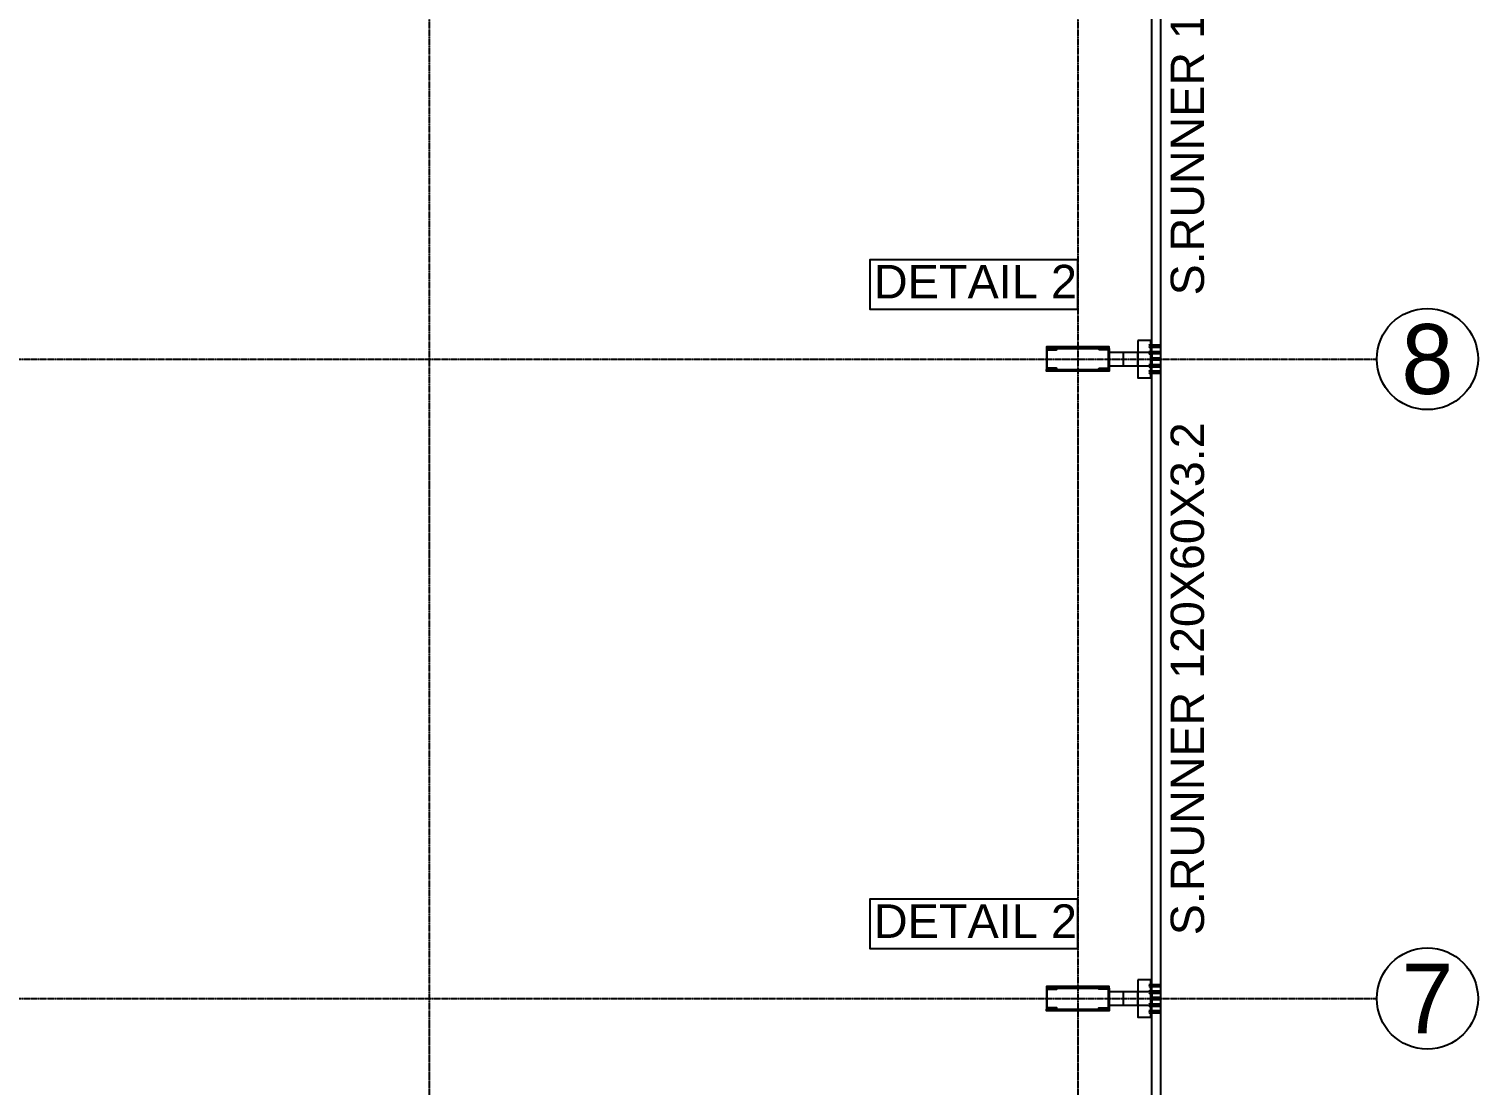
# Model space of a CAD drawing. Header units: millimetres. Extents: x 3470347 to 5996549, y -3470518 to 17149644.
# Drawn here: x 5012779 to 5023143, y 6806472 to 6814027 of the extents above; entities that cross this region are included whole.
import ezdxf
from ezdxf.enums import TextEntityAlignment as Align

# ---------------------------------------------------------------- set-up
doc = ezdxf.new("R2010")
doc.units = ezdxf.units.MM
doc.header["$MEASUREMENT"] = 0
doc.linetypes.add('CENTERX2', pattern=[4, 2.5, -0.5, 0.5, -0.5])
doc.layers.get('0').update_dxf_attribs({"linetype": 'CONTINUOUS', "lineweight": 25})
doc.layers.add('5', color=3, linetype='CONTINUOUS')
doc.layers.add('lintel', color=2, linetype='CONTINUOUS')
for name, color, linetype, lineweight in [('6 TEXT', 7, 'CONTINUOUS', 25), ('channnel', 2, 'CONTINUOUS', 15), ('rRCC 2', 40, 'CONTINUOUS', 15)]:
    doc.layers.add(name, color=color, linetype=linetype, lineweight=lineweight)
doc.styles.add('PDF Arial', font='arial.ttf')
doc.styles.get("Standard").update_dxf_attribs({"font": ''})
doc.styles.add('TITLE', font='arial.ttf')
doc.styles.get('Standard').set_extended_font_data('AR CENA')

msp = doc.modelspace()

# ---------------------------------------------------------------- hatches: boundary and pattern name
at = {"layer": '6 TEXT', "linetype": 'ByBlock'}
h = msp.add_hatch(color=150, dxfattribs=at)
h.dxf.hatch_style = 1
h.paths.add_polyline_path([(5020131.08, 6811740.67), (5020131.08, 6811735.67, -0.41421356), (5020127.08, 6811731.67), (5020061.48, 6811731.67), (5020061.48, 6811599.67), (5020127.08, 6811599.67, -0.41421356), (5020131.08, 6811595.67), (5020131.08, 6811590.67), (5020056.08, 6811590.67), (5020056.08, 6811740.67)])
h = msp.add_hatch(color=150, dxfattribs=at)
h.dxf.hatch_style = 1
h.paths.add_polyline_path([(5020506.08, 6811740.67), (5020506.08, 6811590.67), (5020431.08, 6811590.67), (5020431.08, 6811595.67, -0.41421356), (5020435.08, 6811599.67), (5020500.68, 6811599.67), (5020500.68, 6811731.67), (5020435.08, 6811731.67, -0.41421356), (5020431.08, 6811735.67), (5020431.08, 6811740.67)])
h = msp.add_hatch(color=150, dxfattribs=at)
h.dxf.hatch_style = 1
h.paths.add_polyline_path([(5020131.08, 6807165.67), (5020131.08, 6807160.67, -0.41421356), (5020127.08, 6807156.67), (5020061.48, 6807156.67), (5020061.48, 6807024.67), (5020127.08, 6807024.67, -0.41421356), (5020131.08, 6807020.67), (5020131.08, 6807015.67), (5020056.08, 6807015.67), (5020056.08, 6807165.67)])
h = msp.add_hatch(color=150, dxfattribs=at)
h.dxf.hatch_style = 1
h.paths.add_polyline_path([(5020506.08, 6807165.67), (5020506.08, 6807015.67), (5020431.08, 6807015.67), (5020431.08, 6807020.67, -0.41421356), (5020435.08, 6807024.67), (5020500.68, 6807024.67), (5020500.68, 6807156.67), (5020435.08, 6807156.67, -0.41421356), (5020431.08, 6807160.67), (5020431.08, 6807165.67)])

# ---------------------------------------------------------------- linework, layer by layer
at = {"color": 3}
for p, q in [((5020803.08, 6811532.34), (5020803.08, 6811799.01)), ((5020803.08, 6806957.34), (5020803.08, 6807224.01))]:
    msp.add_line(p, q, dxfattribs=at)
at = {"color": 8, "linetype": 'ByBlock'}
for p, q in [((5020803.08, 6811767.01), (5020871.08, 6811767.01)), ((5020803.08, 6811759.01), (5020871.08, 6811759.01)), ((5020803.08, 6811751.01), (5020871.08, 6811751.01)), ((5020803.08, 6811720.34), (5020871.08, 6811720.34)), ((5020803.08, 6811712.34), (5020871.08, 6811712.34)), ((5020803.08, 6811712.34), (5020871.08, 6811712.34)), ((5020803.08, 6811704.34), (5020871.08, 6811704.34)), ((5020803.08, 6811627.01), (5020871.08, 6811627.01)), ((5020803.08, 6811619.01), (5020871.08, 6811619.01)), ((5020803.08, 6811619.01), (5020871.08, 6811619.01)), ((5020803.08, 6811611.01), (5020871.08, 6811611.01)), ((5020803.08, 6811580.34), (5020871.08, 6811580.34)), ((5020803.08, 6811572.34), (5020871.08, 6811572.34)), ((5020803.08, 6811564.34), (5020871.08, 6811564.34)), ((5020803.08, 6807192.01), (5020871.08, 6807192.01)), ((5020803.08, 6807184.01), (5020871.08, 6807184.01)), ((5020803.08, 6807176.01), (5020871.08, 6807176.01)), ((5020803.08, 6807145.34), (5020871.08, 6807145.34)), ((5020803.08, 6807137.34), (5020871.08, 6807137.34)), ((5020803.08, 6807137.34), (5020871.08, 6807137.34)), ((5020803.08, 6807129.34), (5020871.08, 6807129.34)), ((5020803.08, 6807052.01), (5020871.08, 6807052.01)), ((5020803.08, 6807044.01), (5020871.08, 6807044.01)), ((5020803.08, 6807044.01), (5020871.08, 6807044.01)), ((5020803.08, 6807036.01), (5020871.08, 6807036.01)), ((5020803.08, 6807005.34), (5020871.08, 6807005.34)), ((5020803.08, 6806997.34), (5020871.08, 6806997.34)), ((5020803.08, 6806989.34), (5020871.08, 6806989.34))]:
    msp.add_line(p, q, dxfattribs=at)
at = {"color": 2}
for p, q in [((5020811.08, 6811672.34), (5020871.08, 6811672.34)), ((5020811.08, 6811672.34), (5020871.08, 6811672.34)), ((5020811.08, 6811659.01), (5020871.08, 6811659.01)), ((5020811.08, 6811659.01), (5020871.08, 6811659.01)), ((5020811.08, 6807097.34), (5020871.08, 6807097.34)), ((5020811.08, 6807097.34), (5020871.08, 6807097.34)), ((5020811.08, 6807084.01), (5020871.08, 6807084.01)), ((5020811.08, 6807084.01), (5020871.08, 6807084.01))]:
    msp.add_line(p, q, dxfattribs=at)
at = {"color": 6, "linetype": 'ByBlock'}
for points in [[(5020811.08, 6816239.01), (5020871.08, 6816239.01), (5020871.08, 6811672.34), (5020811.08, 6811672.34)], [(5020811.08, 6811659.01), (5020871.08, 6811659.01), (5020871.08, 6807097.34), (5020811.08, 6807097.34)], [(5020811.08, 6807084.01), (5020871.08, 6807084.01), (5020871.08, 6801611.34), (5020811.08, 6801611.34)]]:
    msp.add_lwpolyline(points, close=True, dxfattribs=at)
at = {"color": 3}
for points in [[(5020711.08, 6811799.01), (5020711.08, 6811532.34), (5020811.08, 6811532.34), (5020811.08, 6811799.01)], [(5020606.08, 6811615.67), (5020506.08, 6811615.67), (5020506.08, 6811715.67), (5020606.08, 6811715.67)], [(5020811.08, 6811615.67), (5020711.08, 6811615.67), (5020711.08, 6811715.67), (5020811.08, 6811715.67)], [(5020606.08, 6807040.67), (5020506.08, 6807040.67), (5020506.08, 6807140.67), (5020606.08, 6807140.67)], [(5020711.08, 6807224.01), (5020711.08, 6806957.34), (5020811.08, 6806957.34), (5020811.08, 6807224.01)], [(5020811.08, 6807040.67), (5020711.08, 6807040.67), (5020711.08, 6807140.67), (5020811.08, 6807140.67)]]:
    msp.add_lwpolyline(points, close=True, dxfattribs=at)
at = {"layer": '6 TEXT', "color": 8, "linetype": 'CENTERX2', "ltscale": 0.5}
for p, q in [((5015641.08, 6817657.4), (5015641.08, 6774264.13)), ((5020281.08, 6817657.4), (5020281.08, 6774264.13))]:
    msp.add_line(p, q, dxfattribs=at)
at = {"layer": '6 TEXT', "color": 4, "linetype": 'ByBlock'}
for points in [[(5020131.08, 6811590.67), (5020131.08, 6811595.67, 0.41421356), (5020127.08, 6811599.67), (5020061.48, 6811599.67), (5020061.48, 6811731.67), (5020127.08, 6811731.67, 0.41421356), (5020131.08, 6811735.67), (5020131.08, 6811740.67), (5020056.08, 6811740.67), (5020056.08, 6811590.67)], [(5020431.08, 6811590.67), (5020431.08, 6811595.67, -0.41421356), (5020435.08, 6811599.67), (5020500.68, 6811599.67), (5020500.68, 6811731.67), (5020435.08, 6811731.67, -0.41421356), (5020431.08, 6811735.67), (5020431.08, 6811740.67), (5020506.08, 6811740.67), (5020506.08, 6811590.67)], [(5020131.08, 6807015.67), (5020131.08, 6807020.67, 0.41421356), (5020127.08, 6807024.67), (5020061.48, 6807024.67), (5020061.48, 6807156.67), (5020127.08, 6807156.67, 0.41421356), (5020131.08, 6807160.67), (5020131.08, 6807165.67), (5020056.08, 6807165.67), (5020056.08, 6807015.67)], [(5020431.08, 6807015.67), (5020431.08, 6807020.67, -0.41421356), (5020435.08, 6807024.67), (5020500.68, 6807024.67), (5020500.68, 6807156.67), (5020435.08, 6807156.67, -0.41421356), (5020431.08, 6807160.67), (5020431.08, 6807165.67), (5020506.08, 6807165.67), (5020506.08, 6807015.67)]]:
    msp.add_lwpolyline(points, format="xyb", close=True, dxfattribs=at)
at = {"layer": '6 TEXT', "color": 8, "linetype": 'CENTERX2', "ltscale": 0.5}
for points in [[(4982503.56, 6811665.67), (5022418.94, 6811665.67)], [(4982503.56, 6807090.67), (5022418.94, 6807090.67)]]:
    msp.add_lwpolyline(points, dxfattribs=at)
at = {"layer": '6 TEXT', "color": 8}
for centre in [(5022781.1, 6811665.67), (5022781.1, 6807090.67)]:
    msp.add_circle(centre, 362.15, dxfattribs=at)
at = {"layer": 'channnel', "color": 8, "linetype": 'ByBlock'}
for p, q in [((5020790.76, 6811769.67), (5020803.08, 6811769.67)), ((5020803.08, 6811759.01), (5020790.76, 6811759.01)), ((5020790.76, 6811748.34), (5020803.08, 6811748.34)), ((5020790.76, 6811723.01), (5020803.08, 6811723.01)), ((5020803.08, 6811712.34), (5020790.76, 6811712.34)), ((5020790.76, 6811701.67), (5020803.08, 6811701.67)), ((5020803.08, 6811769.67), (5020803.08, 6811748.34)), ((5020803.08, 6811767.01), (5020871.08, 6811767.01)), ((5020803.08, 6811751.01), (5020871.08, 6811751.01)), ((5020803.08, 6811723.01), (5020803.08, 6811701.67)), ((5020803.08, 6811720.34), (5020871.08, 6811720.34)), ((5020803.08, 6811704.34), (5020871.08, 6811704.34)), ((5020817.48, 6811751.01), (5020817.48, 6811767.01)), ((5020817.48, 6811704.34), (5020817.48, 6811720.34)), ((5020871.08, 6811767.01), (5020871.08, 6811751.01)), ((5020871.08, 6811720.34), (5020871.08, 6811704.34)), ((5020790.76, 6811629.67), (5020803.08, 6811629.67)), ((5020803.08, 6811619.01), (5020790.76, 6811619.01)), ((5020790.76, 6811608.34), (5020803.08, 6811608.34)), ((5020803.08, 6811608.34), (5020803.08, 6811629.67)), ((5020803.08, 6811627.01), (5020871.08, 6811627.01)), ((5020803.08, 6811611.01), (5020871.08, 6811611.01)), ((5020817.48, 6811627.01), (5020817.48, 6811611.01)), ((5020871.08, 6811611.01), (5020871.08, 6811627.01)), ((5020790.76, 6811583.01), (5020803.08, 6811583.01)), ((5020803.08, 6811572.34), (5020790.76, 6811572.34)), ((5020790.76, 6811561.67), (5020803.08, 6811561.67)), ((5020803.08, 6811561.67), (5020803.08, 6811583.01)), ((5020803.08, 6811580.34), (5020871.08, 6811580.34)), ((5020803.08, 6811564.34), (5020871.08, 6811564.34)), ((5020817.48, 6811580.34), (5020817.48, 6811564.34)), ((5020871.08, 6811564.34), (5020871.08, 6811580.34)), ((5020790.76, 6807194.67), (5020803.08, 6807194.67)), ((5020803.08, 6807184.01), (5020790.76, 6807184.01)), ((5020790.76, 6807173.34), (5020803.08, 6807173.34)), ((5020790.76, 6807148.01), (5020803.08, 6807148.01)), ((5020803.08, 6807137.34), (5020790.76, 6807137.34)), ((5020803.08, 6807194.67), (5020803.08, 6807173.34)), ((5020803.08, 6807192.01), (5020871.08, 6807192.01)), ((5020803.08, 6807176.01), (5020871.08, 6807176.01)), ((5020803.08, 6807148.01), (5020803.08, 6807126.67)), ((5020803.08, 6807145.34), (5020871.08, 6807145.34)), ((5020817.48, 6807176.01), (5020817.48, 6807192.01)), ((5020817.48, 6807129.34), (5020817.48, 6807145.34)), ((5020871.08, 6807192.01), (5020871.08, 6807176.01)), ((5020871.08, 6807145.34), (5020871.08, 6807129.34)), ((5020790.76, 6807126.67), (5020803.08, 6807126.67)), ((5020790.76, 6807054.67), (5020803.08, 6807054.67)), ((5020803.08, 6807044.01), (5020790.76, 6807044.01)), ((5020790.76, 6807033.34), (5020803.08, 6807033.34)), ((5020803.08, 6807129.34), (5020871.08, 6807129.34)), ((5020803.08, 6807033.34), (5020803.08, 6807054.67)), ((5020803.08, 6807052.01), (5020871.08, 6807052.01)), ((5020803.08, 6807036.01), (5020871.08, 6807036.01)), ((5020817.48, 6807052.01), (5020817.48, 6807036.01)), ((5020871.08, 6807036.01), (5020871.08, 6807052.01)), ((5020790.76, 6807008.01), (5020803.08, 6807008.01)), ((5020803.08, 6806997.34), (5020790.76, 6806997.34)), ((5020790.76, 6806986.67), (5020803.08, 6806986.67)), ((5020803.08, 6806986.67), (5020803.08, 6807008.01)), ((5020803.08, 6807005.34), (5020871.08, 6807005.34)), ((5020803.08, 6806989.34), (5020871.08, 6806989.34)), ((5020817.48, 6807005.34), (5020817.48, 6806989.34)), ((5020871.08, 6806989.34), (5020871.08, 6807005.34))]:
    msp.add_line(p, q, dxfattribs=at)
at = {"layer": 'channnel', "color": 8, "linetype": 'Continuous'}
for p, q in [((5020816.82, 6811766.76), (5020816.94, 6811767.01)), ((5020816.82, 6811720.09), (5020816.94, 6811720.34)), ((5020817.48, 6811751.9), (5020824.52, 6811767.01)), ((5020817.48, 6811758.41), (5020821.49, 6811767.01)), ((5020817.48, 6811764.91), (5020818.45, 6811767.01)), ((5020817.48, 6811755.15), (5020822.73, 6811766.43)), ((5020817.48, 6811761.66), (5020819.7, 6811766.43)), ((5020817.48, 6811705.23), (5020824.52, 6811720.34)), ((5020817.48, 6811711.74), (5020821.49, 6811720.34)), ((5020817.48, 6811718.25), (5020818.45, 6811720.34)), ((5020817.48, 6811708.49), (5020822.73, 6811719.76)), ((5020817.48, 6811714.99), (5020819.7, 6811719.76)), ((5020818.85, 6811751.59), (5020825.77, 6811766.43)), ((5020818.85, 6811704.92), (5020825.77, 6811719.76)), ((5020819.86, 6811766.76), (5020819.97, 6811767.01)), ((5020819.86, 6811720.09), (5020819.97, 6811720.34)), ((5020820.1, 6811751.01), (5020827.56, 6811767.01)), ((5020820.1, 6811704.34), (5020827.56, 6811720.34)), ((5020821.88, 6811751.59), (5020828.8, 6811766.43)), ((5020821.88, 6811704.92), (5020828.8, 6811719.76)), ((5020822.89, 6811766.76), (5020823.01, 6811767.01)), ((5020822.89, 6811720.09), (5020823.01, 6811720.34)), ((5020823.13, 6811751.01), (5020830.59, 6811767.01)), ((5020823.13, 6811704.34), (5020830.59, 6811720.34)), ((5020824.92, 6811751.59), (5020831.84, 6811766.43)), ((5020824.92, 6811704.92), (5020831.84, 6811719.76)), ((5020825.92, 6811766.76), (5020826.04, 6811767.01)), ((5020825.92, 6811720.09), (5020826.04, 6811720.34)), ((5020826.16, 6811751.01), (5020833.63, 6811767.01)), ((5020826.16, 6811704.34), (5020833.63, 6811720.34)), ((5020827.95, 6811751.59), (5020834.87, 6811766.43)), ((5020827.95, 6811704.92), (5020834.87, 6811719.76)), ((5020828.96, 6811766.76), (5020829.07, 6811767.01)), ((5020828.96, 6811720.09), (5020829.07, 6811720.34)), ((5020829.2, 6811751.01), (5020836.66, 6811767.01)), ((5020829.2, 6811704.34), (5020836.66, 6811720.34)), ((5020830.99, 6811751.59), (5020837.91, 6811766.43)), ((5020830.99, 6811704.92), (5020837.91, 6811719.76)), ((5020831.99, 6811766.76), (5020832.11, 6811767.01)), ((5020831.99, 6811720.09), (5020832.11, 6811720.34)), ((5020832.23, 6811751.01), (5020839.69, 6811767.01)), ((5020832.23, 6811704.34), (5020839.69, 6811720.34)), ((5020834.02, 6811751.59), (5020834.27, 6811766.43)), ((5020834.02, 6811704.92), (5020834.27, 6811719.76)), ((5020834.67, 6811751.01), (5020842.13, 6811767.01)), ((5020834.67, 6811704.34), (5020842.13, 6811720.34)), ((5020835.27, 6811751.01), (5020836.06, 6811767.01)), ((5020835.27, 6811704.34), (5020836.06, 6811720.34)), ((5020836.46, 6811751.59), (5020843.38, 6811766.43)), ((5020836.46, 6811704.92), (5020843.38, 6811719.76)), ((5020837.06, 6811751.59), (5020837.31, 6811766.43)), ((5020837.06, 6811704.92), (5020837.31, 6811719.76)), ((5020837.7, 6811751.01), (5020845.16, 6811767.01)), ((5020837.7, 6811704.34), (5020845.16, 6811720.34)), ((5020838.3, 6811751.01), (5020839.1, 6811767.01)), ((5020838.3, 6811704.34), (5020839.1, 6811720.34)), ((5020839.49, 6811751.59), (5020846.41, 6811766.43)), ((5020839.49, 6811704.92), (5020846.41, 6811719.76)), ((5020840.09, 6811751.59), (5020840.34, 6811766.43)), ((5020840.09, 6811704.92), (5020840.34, 6811719.76)), ((5020840.74, 6811751.01), (5020848.2, 6811767.01)), ((5020840.74, 6811704.34), (5020848.2, 6811720.34)), ((5020842.53, 6811751.59), (5020849.44, 6811766.43)), ((5020842.53, 6811704.92), (5020849.44, 6811719.76)), ((5020843.77, 6811751.01), (5020851.23, 6811767.01)), ((5020843.77, 6811704.34), (5020851.23, 6811720.34)), ((5020845.56, 6811751.59), (5020852.48, 6811766.43)), ((5020845.56, 6811704.92), (5020852.48, 6811719.76)), ((5020846.81, 6811751.01), (5020854.27, 6811767.01)), ((5020846.81, 6811704.34), (5020854.27, 6811720.34)), ((5020848.59, 6811751.59), (5020855.51, 6811766.43)), ((5020848.59, 6811704.92), (5020855.51, 6811719.76)), ((5020849.84, 6811751.01), (5020857.3, 6811767.01)), ((5020849.84, 6811704.34), (5020857.3, 6811720.34)), ((5020851.63, 6811751.59), (5020858.55, 6811766.43)), ((5020851.63, 6811704.92), (5020858.55, 6811719.76)), ((5020852.87, 6811751.01), (5020860.34, 6811767.01)), ((5020852.87, 6811704.34), (5020860.34, 6811720.34)), ((5020854.66, 6811751.59), (5020861.58, 6811766.43)), ((5020854.66, 6811704.92), (5020861.58, 6811719.76)), ((5020855.91, 6811751.01), (5020863.37, 6811767.01)), ((5020855.91, 6811704.34), (5020863.37, 6811720.34)), ((5020857.43, 6811751.01), (5020864.62, 6811766.43)), ((5020857.43, 6811704.34), (5020864.62, 6811719.76)), ((5020859.21, 6811751.59), (5020866.4, 6811767.01)), ((5020859.21, 6811704.92), (5020866.4, 6811720.34)), ((5020860.46, 6811751.01), (5020867.65, 6811766.43)), ((5020860.46, 6811704.34), (5020867.65, 6811719.76)), ((5020862.25, 6811751.59), (5020869.44, 6811767.01)), ((5020862.25, 6811704.92), (5020869.44, 6811720.34)), ((5020863.49, 6811751.01), (5020870.68, 6811766.43)), ((5020863.49, 6811704.34), (5020870.68, 6811719.76)), ((5020865.28, 6811751.59), (5020871.08, 6811764.02)), ((5020865.28, 6811704.92), (5020871.08, 6811717.35)), ((5020866.53, 6811751.01), (5020871.08, 6811760.76)), ((5020866.53, 6811704.34), (5020871.08, 6811714.1)), ((5020868.32, 6811751.59), (5020871.08, 6811757.51)), ((5020868.32, 6811704.92), (5020871.08, 6811710.84)), ((5020869.56, 6811751.01), (5020871.08, 6811754.26)), ((5020869.56, 6811704.34), (5020871.08, 6811707.59)), ((5020816.82, 6811611.26), (5020816.94, 6811611.01)), ((5020817.48, 6811626.11), (5020824.52, 6811611.01)), ((5020817.48, 6811622.86), (5020822.73, 6811611.59)), ((5020817.48, 6811619.61), (5020821.49, 6811611.01)), ((5020817.48, 6811616.35), (5020819.7, 6811611.59)), ((5020817.48, 6811613.1), (5020818.45, 6811611.01)), ((5020818.85, 6811626.43), (5020825.77, 6811611.59)), ((5020819.86, 6811611.26), (5020819.97, 6811611.01)), ((5020820.1, 6811627.01), (5020827.56, 6811611.01)), ((5020821.88, 6811626.43), (5020828.8, 6811611.59)), ((5020822.89, 6811611.26), (5020823.01, 6811611.01)), ((5020823.13, 6811627.01), (5020830.59, 6811611.01)), ((5020824.92, 6811626.43), (5020831.84, 6811611.59)), ((5020825.92, 6811611.26), (5020826.04, 6811611.01)), ((5020826.16, 6811627.01), (5020833.63, 6811611.01)), ((5020827.95, 6811626.43), (5020834.87, 6811611.59)), ((5020828.96, 6811611.26), (5020829.07, 6811611.01)), ((5020829.2, 6811627.01), (5020836.66, 6811611.01)), ((5020830.99, 6811626.43), (5020837.91, 6811611.59)), ((5020831.99, 6811611.26), (5020832.11, 6811611.01)), ((5020832.23, 6811627.01), (5020839.69, 6811611.01)), ((5020834.02, 6811626.43), (5020834.27, 6811611.59)), ((5020834.67, 6811627.01), (5020842.13, 6811611.01)), ((5020835.27, 6811627.01), (5020836.06, 6811611.01)), ((5020836.46, 6811626.43), (5020843.38, 6811611.59)), ((5020837.06, 6811626.43), (5020837.31, 6811611.59)), ((5020837.7, 6811627.01), (5020845.16, 6811611.01)), ((5020838.3, 6811627.01), (5020839.1, 6811611.01)), ((5020839.49, 6811626.43), (5020846.41, 6811611.59)), ((5020840.09, 6811626.43), (5020840.34, 6811611.59)), ((5020840.74, 6811627.01), (5020848.2, 6811611.01)), ((5020842.53, 6811626.43), (5020849.44, 6811611.59)), ((5020843.77, 6811627.01), (5020851.23, 6811611.01)), ((5020845.56, 6811626.43), (5020852.48, 6811611.59)), ((5020846.81, 6811627.01), (5020854.27, 6811611.01)), ((5020848.59, 6811626.43), (5020855.51, 6811611.59)), ((5020849.84, 6811627.01), (5020857.3, 6811611.01)), ((5020851.63, 6811626.43), (5020858.55, 6811611.59)), ((5020852.87, 6811627.01), (5020860.34, 6811611.01)), ((5020854.66, 6811626.43), (5020861.58, 6811611.59)), ((5020855.91, 6811627.01), (5020863.37, 6811611.01)), ((5020857.43, 6811627.01), (5020864.62, 6811611.59)), ((5020859.21, 6811626.43), (5020866.4, 6811611.01)), ((5020860.46, 6811627.01), (5020867.65, 6811611.59)), ((5020862.25, 6811626.43), (5020869.44, 6811611.01)), ((5020863.49, 6811627.01), (5020870.68, 6811611.59)), ((5020865.28, 6811626.43), (5020871.08, 6811614)), ((5020866.53, 6811627.01), (5020871.08, 6811617.25)), ((5020868.32, 6811626.43), (5020871.08, 6811620.5)), ((5020869.56, 6811627.01), (5020871.08, 6811623.76)), ((5020816.82, 6811564.59), (5020816.94, 6811564.34)), ((5020817.48, 6811579.45), (5020824.52, 6811564.34)), ((5020817.48, 6811576.19), (5020822.73, 6811564.92)), ((5020817.48, 6811572.94), (5020821.49, 6811564.34)), ((5020817.48, 6811569.69), (5020819.7, 6811564.92)), ((5020817.48, 6811566.43), (5020818.45, 6811564.34)), ((5020818.85, 6811579.76), (5020825.77, 6811564.92)), ((5020819.86, 6811564.59), (5020819.97, 6811564.34)), ((5020820.1, 6811580.34), (5020827.56, 6811564.34)), ((5020821.88, 6811579.76), (5020828.8, 6811564.92)), ((5020822.89, 6811564.59), (5020823.01, 6811564.34)), ((5020823.13, 6811580.34), (5020830.59, 6811564.34)), ((5020824.92, 6811579.76), (5020831.84, 6811564.92)), ((5020825.92, 6811564.59), (5020826.04, 6811564.34)), ((5020826.16, 6811580.34), (5020833.63, 6811564.34)), ((5020827.95, 6811579.76), (5020834.87, 6811564.92)), ((5020828.96, 6811564.59), (5020829.07, 6811564.34)), ((5020829.2, 6811580.34), (5020836.66, 6811564.34)), ((5020830.99, 6811579.76), (5020837.91, 6811564.92)), ((5020831.99, 6811564.59), (5020832.11, 6811564.34)), ((5020832.23, 6811580.34), (5020839.69, 6811564.34)), ((5020834.02, 6811579.76), (5020834.27, 6811564.92)), ((5020834.67, 6811580.34), (5020842.13, 6811564.34)), ((5020835.27, 6811580.34), (5020836.06, 6811564.34)), ((5020836.46, 6811579.76), (5020843.38, 6811564.92)), ((5020837.06, 6811579.76), (5020837.31, 6811564.92)), ((5020837.7, 6811580.34), (5020845.16, 6811564.34)), ((5020838.3, 6811580.34), (5020839.1, 6811564.34)), ((5020839.49, 6811579.76), (5020846.41, 6811564.92)), ((5020840.09, 6811579.76), (5020840.34, 6811564.92)), ((5020840.74, 6811580.34), (5020848.2, 6811564.34)), ((5020842.53, 6811579.76), (5020849.44, 6811564.92)), ((5020843.77, 6811580.34), (5020851.23, 6811564.34)), ((5020845.56, 6811579.76), (5020852.48, 6811564.92)), ((5020846.81, 6811580.34), (5020854.27, 6811564.34)), ((5020848.59, 6811579.76), (5020855.51, 6811564.92)), ((5020849.84, 6811580.34), (5020857.3, 6811564.34)), ((5020851.63, 6811579.76), (5020858.55, 6811564.92)), ((5020852.87, 6811580.34), (5020860.34, 6811564.34)), ((5020854.66, 6811579.76), (5020861.58, 6811564.92)), ((5020855.91, 6811580.34), (5020863.37, 6811564.34)), ((5020857.43, 6811580.34), (5020864.62, 6811564.92)), ((5020859.21, 6811579.76), (5020866.4, 6811564.34)), ((5020860.46, 6811580.34), (5020867.65, 6811564.92)), ((5020862.25, 6811579.76), (5020869.44, 6811564.34)), ((5020863.49, 6811580.34), (5020870.68, 6811564.92)), ((5020865.28, 6811579.76), (5020871.08, 6811567.33)), ((5020866.53, 6811580.34), (5020871.08, 6811570.58)), ((5020868.32, 6811579.76), (5020871.08, 6811573.84)), ((5020869.56, 6811580.34), (5020871.08, 6811577.09)), ((5020816.82, 6807191.76), (5020816.94, 6807192.01)), ((5020816.82, 6807145.09), (5020816.94, 6807145.34)), ((5020817.48, 6807176.9), (5020824.52, 6807192.01)), ((5020817.48, 6807183.41), (5020821.49, 6807192.01)), ((5020817.48, 6807189.91), (5020818.45, 6807192.01)), ((5020817.48, 6807180.15), (5020822.73, 6807191.43)), ((5020817.48, 6807186.66), (5020819.7, 6807191.43)), ((5020817.48, 6807130.23), (5020824.52, 6807145.34)), ((5020817.48, 6807136.74), (5020821.49, 6807145.34)), ((5020817.48, 6807143.25), (5020818.45, 6807145.34)), ((5020817.48, 6807133.49), (5020822.73, 6807144.76)), ((5020817.48, 6807139.99), (5020819.7, 6807144.76)), ((5020818.85, 6807176.59), (5020825.77, 6807191.43)), ((5020818.85, 6807129.92), (5020825.77, 6807144.76)), ((5020819.86, 6807191.76), (5020819.97, 6807192.01)), ((5020819.86, 6807145.09), (5020819.97, 6807145.34)), ((5020820.1, 6807176.01), (5020827.56, 6807192.01)), ((5020820.1, 6807129.34), (5020827.56, 6807145.34)), ((5020821.88, 6807176.59), (5020828.8, 6807191.43)), ((5020821.88, 6807129.92), (5020828.8, 6807144.76)), ((5020822.89, 6807191.76), (5020823.01, 6807192.01)), ((5020822.89, 6807145.09), (5020823.01, 6807145.34)), ((5020823.13, 6807176.01), (5020830.59, 6807192.01)), ((5020823.13, 6807129.34), (5020830.59, 6807145.34)), ((5020824.92, 6807176.59), (5020831.84, 6807191.43)), ((5020824.92, 6807129.92), (5020831.84, 6807144.76)), ((5020825.92, 6807191.76), (5020826.04, 6807192.01)), ((5020825.92, 6807145.09), (5020826.04, 6807145.34)), ((5020826.16, 6807176.01), (5020833.63, 6807192.01)), ((5020826.16, 6807129.34), (5020833.63, 6807145.34)), ((5020827.95, 6807176.59), (5020834.87, 6807191.43)), ((5020827.95, 6807129.92), (5020834.87, 6807144.76)), ((5020828.96, 6807191.76), (5020829.07, 6807192.01)), ((5020828.96, 6807145.09), (5020829.07, 6807145.34)), ((5020829.2, 6807176.01), (5020836.66, 6807192.01)), ((5020829.2, 6807129.34), (5020836.66, 6807145.34)), ((5020830.99, 6807176.59), (5020837.91, 6807191.43)), ((5020830.99, 6807129.92), (5020837.91, 6807144.76)), ((5020831.99, 6807191.76), (5020832.11, 6807192.01)), ((5020831.99, 6807145.09), (5020832.11, 6807145.34)), ((5020832.23, 6807176.01), (5020839.69, 6807192.01)), ((5020832.23, 6807129.34), (5020839.69, 6807145.34)), ((5020834.02, 6807176.59), (5020834.27, 6807191.43)), ((5020834.02, 6807129.92), (5020834.27, 6807144.76)), ((5020834.67, 6807176.01), (5020842.13, 6807192.01)), ((5020834.67, 6807129.34), (5020842.13, 6807145.34)), ((5020835.27, 6807176.01), (5020836.06, 6807192.01)), ((5020835.27, 6807129.34), (5020836.06, 6807145.34)), ((5020836.46, 6807176.59), (5020843.38, 6807191.43)), ((5020836.46, 6807129.92), (5020843.38, 6807144.76)), ((5020837.06, 6807176.59), (5020837.31, 6807191.43)), ((5020837.06, 6807129.92), (5020837.31, 6807144.76)), ((5020837.7, 6807176.01), (5020845.16, 6807192.01)), ((5020837.7, 6807129.34), (5020845.16, 6807145.34)), ((5020838.3, 6807176.01), (5020839.1, 6807192.01)), ((5020838.3, 6807129.34), (5020839.1, 6807145.34)), ((5020839.49, 6807176.59), (5020846.41, 6807191.43)), ((5020839.49, 6807129.92), (5020846.41, 6807144.76)), ((5020840.09, 6807176.59), (5020840.34, 6807191.43)), ((5020840.09, 6807129.92), (5020840.34, 6807144.76)), ((5020840.74, 6807176.01), (5020848.2, 6807192.01)), ((5020840.74, 6807129.34), (5020848.2, 6807145.34)), ((5020842.53, 6807176.59), (5020849.44, 6807191.43)), ((5020842.53, 6807129.92), (5020849.44, 6807144.76)), ((5020843.77, 6807176.01), (5020851.23, 6807192.01)), ((5020843.77, 6807129.34), (5020851.23, 6807145.34)), ((5020845.56, 6807176.59), (5020852.48, 6807191.43)), ((5020845.56, 6807129.92), (5020852.48, 6807144.76)), ((5020846.81, 6807176.01), (5020854.27, 6807192.01)), ((5020846.81, 6807129.34), (5020854.27, 6807145.34)), ((5020848.59, 6807176.59), (5020855.51, 6807191.43)), ((5020848.59, 6807129.92), (5020855.51, 6807144.76)), ((5020849.84, 6807176.01), (5020857.3, 6807192.01)), ((5020849.84, 6807129.34), (5020857.3, 6807145.34)), ((5020851.63, 6807176.59), (5020858.55, 6807191.43)), ((5020851.63, 6807129.92), (5020858.55, 6807144.76)), ((5020852.87, 6807176.01), (5020860.34, 6807192.01)), ((5020852.87, 6807129.34), (5020860.34, 6807145.34)), ((5020854.66, 6807176.59), (5020861.58, 6807191.43)), ((5020854.66, 6807129.92), (5020861.58, 6807144.76)), ((5020855.91, 6807176.01), (5020863.37, 6807192.01)), ((5020855.91, 6807129.34), (5020863.37, 6807145.34)), ((5020857.43, 6807176.01), (5020864.62, 6807191.43)), ((5020857.43, 6807129.34), (5020864.62, 6807144.76)), ((5020859.21, 6807176.59), (5020866.4, 6807192.01)), ((5020859.21, 6807129.92), (5020866.4, 6807145.34)), ((5020860.46, 6807176.01), (5020867.65, 6807191.43)), ((5020860.46, 6807129.34), (5020867.65, 6807144.76)), ((5020862.25, 6807176.59), (5020869.44, 6807192.01)), ((5020862.25, 6807129.92), (5020869.44, 6807145.34)), ((5020863.49, 6807176.01), (5020870.68, 6807191.43)), ((5020863.49, 6807129.34), (5020870.68, 6807144.76)), ((5020865.28, 6807176.59), (5020871.08, 6807189.02)), ((5020865.28, 6807129.92), (5020871.08, 6807142.35)), ((5020866.53, 6807176.01), (5020871.08, 6807185.76)), ((5020866.53, 6807129.34), (5020871.08, 6807139.1)), ((5020868.32, 6807176.59), (5020871.08, 6807182.51)), ((5020868.32, 6807129.92), (5020871.08, 6807135.84)), ((5020869.56, 6807176.01), (5020871.08, 6807179.26)), ((5020816.82, 6807036.26), (5020816.94, 6807036.01)), ((5020817.48, 6807051.11), (5020824.52, 6807036.01)), ((5020817.48, 6807047.86), (5020822.73, 6807036.59)), ((5020817.48, 6807044.61), (5020821.49, 6807036.01)), ((5020817.48, 6807041.35), (5020819.7, 6807036.59)), ((5020817.48, 6807038.1), (5020818.45, 6807036.01)), ((5020818.85, 6807051.43), (5020825.77, 6807036.59)), ((5020819.86, 6807036.26), (5020819.97, 6807036.01)), ((5020820.1, 6807052.01), (5020827.56, 6807036.01)), ((5020821.88, 6807051.43), (5020828.8, 6807036.59)), ((5020822.89, 6807036.26), (5020823.01, 6807036.01)), ((5020823.13, 6807052.01), (5020830.59, 6807036.01)), ((5020824.92, 6807051.43), (5020831.84, 6807036.59)), ((5020825.92, 6807036.26), (5020826.04, 6807036.01)), ((5020826.16, 6807052.01), (5020833.63, 6807036.01)), ((5020827.95, 6807051.43), (5020834.87, 6807036.59)), ((5020828.96, 6807036.26), (5020829.07, 6807036.01)), ((5020829.2, 6807052.01), (5020836.66, 6807036.01)), ((5020830.99, 6807051.43), (5020837.91, 6807036.59)), ((5020831.99, 6807036.26), (5020832.11, 6807036.01)), ((5020832.23, 6807052.01), (5020839.69, 6807036.01)), ((5020834.02, 6807051.43), (5020834.27, 6807036.59)), ((5020834.67, 6807052.01), (5020842.13, 6807036.01)), ((5020835.27, 6807052.01), (5020836.06, 6807036.01)), ((5020836.46, 6807051.43), (5020843.38, 6807036.59)), ((5020837.06, 6807051.43), (5020837.31, 6807036.59)), ((5020837.7, 6807052.01), (5020845.16, 6807036.01)), ((5020838.3, 6807052.01), (5020839.1, 6807036.01)), ((5020839.49, 6807051.43), (5020846.41, 6807036.59)), ((5020840.09, 6807051.43), (5020840.34, 6807036.59)), ((5020840.74, 6807052.01), (5020848.2, 6807036.01)), ((5020842.53, 6807051.43), (5020849.44, 6807036.59)), ((5020843.77, 6807052.01), (5020851.23, 6807036.01)), ((5020845.56, 6807051.43), (5020852.48, 6807036.59)), ((5020846.81, 6807052.01), (5020854.27, 6807036.01)), ((5020848.59, 6807051.43), (5020855.51, 6807036.59)), ((5020849.84, 6807052.01), (5020857.3, 6807036.01)), ((5020851.63, 6807051.43), (5020858.55, 6807036.59)), ((5020852.87, 6807052.01), (5020860.34, 6807036.01)), ((5020854.66, 6807051.43), (5020861.58, 6807036.59)), ((5020855.91, 6807052.01), (5020863.37, 6807036.01)), ((5020857.43, 6807052.01), (5020864.62, 6807036.59)), ((5020859.21, 6807051.43), (5020866.4, 6807036.01)), ((5020860.46, 6807052.01), (5020867.65, 6807036.59)), ((5020862.25, 6807051.43), (5020869.44, 6807036.01)), ((5020863.49, 6807052.01), (5020870.68, 6807036.59)), ((5020865.28, 6807051.43), (5020871.08, 6807039)), ((5020866.53, 6807052.01), (5020871.08, 6807042.25)), ((5020868.32, 6807051.43), (5020871.08, 6807045.5)), ((5020869.56, 6807129.34), (5020871.08, 6807132.59)), ((5020869.56, 6807052.01), (5020871.08, 6807048.76)), ((5020816.82, 6806989.59), (5020816.94, 6806989.34)), ((5020817.48, 6807004.45), (5020824.52, 6806989.34)), ((5020817.48, 6807001.19), (5020822.73, 6806989.92)), ((5020817.48, 6806997.94), (5020821.49, 6806989.34)), ((5020817.48, 6806994.69), (5020819.7, 6806989.92)), ((5020817.48, 6806991.43), (5020818.45, 6806989.34)), ((5020818.85, 6807004.76), (5020825.77, 6806989.92)), ((5020819.86, 6806989.59), (5020819.97, 6806989.34)), ((5020820.1, 6807005.34), (5020827.56, 6806989.34)), ((5020821.88, 6807004.76), (5020828.8, 6806989.92)), ((5020822.89, 6806989.59), (5020823.01, 6806989.34)), ((5020823.13, 6807005.34), (5020830.59, 6806989.34)), ((5020824.92, 6807004.76), (5020831.84, 6806989.92)), ((5020825.92, 6806989.59), (5020826.04, 6806989.34)), ((5020826.16, 6807005.34), (5020833.63, 6806989.34)), ((5020827.95, 6807004.76), (5020834.87, 6806989.92)), ((5020828.96, 6806989.59), (5020829.07, 6806989.34)), ((5020829.2, 6807005.34), (5020836.66, 6806989.34)), ((5020830.99, 6807004.76), (5020837.91, 6806989.92)), ((5020831.99, 6806989.59), (5020832.11, 6806989.34)), ((5020832.23, 6807005.34), (5020839.69, 6806989.34)), ((5020834.02, 6807004.76), (5020834.27, 6806989.92)), ((5020834.67, 6807005.34), (5020842.13, 6806989.34)), ((5020835.27, 6807005.34), (5020836.06, 6806989.34)), ((5020836.46, 6807004.76), (5020843.38, 6806989.92)), ((5020837.06, 6807004.76), (5020837.31, 6806989.92)), ((5020837.7, 6807005.34), (5020845.16, 6806989.34)), ((5020838.3, 6807005.34), (5020839.1, 6806989.34)), ((5020839.49, 6807004.76), (5020846.41, 6806989.92)), ((5020840.09, 6807004.76), (5020840.34, 6806989.92)), ((5020840.74, 6807005.34), (5020848.2, 6806989.34)), ((5020842.53, 6807004.76), (5020849.44, 6806989.92)), ((5020843.77, 6807005.34), (5020851.23, 6806989.34)), ((5020845.56, 6807004.76), (5020852.48, 6806989.92)), ((5020846.81, 6807005.34), (5020854.27, 6806989.34)), ((5020848.59, 6807004.76), (5020855.51, 6806989.92)), ((5020849.84, 6807005.34), (5020857.3, 6806989.34)), ((5020851.63, 6807004.76), (5020858.55, 6806989.92)), ((5020852.87, 6807005.34), (5020860.34, 6806989.34)), ((5020854.66, 6807004.76), (5020861.58, 6806989.92)), ((5020855.91, 6807005.34), (5020863.37, 6806989.34)), ((5020857.43, 6807005.34), (5020864.62, 6806989.92)), ((5020859.21, 6807004.76), (5020866.4, 6806989.34)), ((5020860.46, 6807005.34), (5020867.65, 6806989.92)), ((5020862.25, 6807004.76), (5020869.44, 6806989.34)), ((5020863.49, 6807005.34), (5020870.68, 6806989.92)), ((5020865.28, 6807004.76), (5020871.08, 6806992.33)), ((5020866.53, 6807005.34), (5020871.08, 6806995.58)), ((5020868.32, 6807004.76), (5020871.08, 6806998.84)), ((5020869.56, 6807005.34), (5020871.08, 6807002.09))]:
    msp.add_line(p, q, dxfattribs=at)
at = {"layer": 'channnel', "color": 8, "linetype": 'ByBlock'}
for centre in [(5020804.3, 6811764.34), (5020804.3, 6811753.67), (5020804.3, 6811717.67), (5020804.3, 6811707.01), (5020804.3, 6811624.34), (5020804.3, 6811613.67), (5020804.3, 6811577.67), (5020804.3, 6811567.01), (5020804.3, 6807189.34), (5020804.3, 6807178.67), (5020804.3, 6807142.67), (5020804.3, 6807132.01), (5020804.3, 6807049.34), (5020804.3, 6807038.67), (5020804.3, 6807002.67), (5020804.3, 6806992.01)]:
    msp.add_arc(centre, 14.55, 158.498425, 201.501575, dxfattribs=at)
at = {"layer": 'channnel', "color": 8, "linetype": 'Continuous'}
for centre, radius, start, end in [((5020819.08, 6811766.72), 0.688, 335, 155), ((5020819.08, 6811720.05), 0.688, 335, 155), ((5020819.47, 6811751.3), 0.687, 155, 335), ((5020819.47, 6811704.63), 0.687, 155, 335), ((5020822.11, 6811766.72), 0.688, 335, 155), ((5020822.11, 6811720.05), 0.688, 335, 155), ((5020822.51, 6811751.3), 0.687, 155, 335), ((5020822.51, 6811704.63), 0.687, 155, 335), ((5020825.15, 6811766.72), 0.688, 335, 155), ((5020825.15, 6811720.05), 0.688, 335, 155), ((5020825.54, 6811751.3), 0.687, 155, 335), ((5020825.54, 6811704.63), 0.687, 155, 335), ((5020828.18, 6811766.72), 0.688, 335, 155), ((5020828.18, 6811720.05), 0.688, 335, 155), ((5020828.58, 6811751.3), 0.687, 155, 335), ((5020828.58, 6811704.63), 0.687, 155, 335), ((5020831.21, 6811766.72), 0.688, 335, 155), ((5020831.21, 6811720.05), 0.688, 335, 155), ((5020831.61, 6811751.3), 0.687, 155, 335), ((5020831.61, 6811704.63), 0.687, 155, 335), ((5020834.25, 6811766.72), 0.688, 335, 155), ((5020834.25, 6811720.05), 0.688, 335, 155), ((5020834.64, 6811751.3), 0.687, 155, 335), ((5020834.64, 6811704.63), 0.687, 155, 335), ((5020836.44, 6811771.75), 5.75, 247.807007, 304.430959), ((5020836.44, 6811725.08), 5.75, 247.807007, 304.430959), ((5020837.92, 6811746.27), 5.75, 67.807007, 124.430959), ((5020837.92, 6811699.6), 5.75, 67.807007, 124.430959), ((5020836.68, 6811766.72), 0.688, 335, 155), ((5020836.68, 6811720.05), 0.688, 335, 155), ((5020837.08, 6811751.3), 0.688, 155, 335), ((5020837.08, 6811704.63), 0.688, 155, 335), ((5020837.28, 6811766.72), 0.687, 335, 155), ((5020837.28, 6811720.05), 0.687, 335, 155), ((5020837.68, 6811751.3), 0.688, 155, 335), ((5020837.68, 6811704.63), 0.688, 155, 335), ((5020839.72, 6811766.72), 0.688, 335, 155), ((5020839.72, 6811720.05), 0.688, 335, 155), ((5020840.11, 6811751.3), 0.687, 155, 335), ((5020840.11, 6811704.63), 0.687, 155, 335), ((5020842.75, 6811766.72), 0.688, 335, 155), ((5020842.75, 6811720.05), 0.688, 335, 155), ((5020843.15, 6811751.3), 0.688, 155, 335), ((5020843.15, 6811704.63), 0.688, 155, 335), ((5020845.79, 6811766.72), 0.688, 335, 155), ((5020845.79, 6811720.05), 0.688, 335, 155), ((5020846.18, 6811751.3), 0.688, 155, 335), ((5020846.18, 6811704.63), 0.688, 155, 335), ((5020848.82, 6811766.72), 0.687, 335, 155), ((5020848.82, 6811720.05), 0.687, 335, 155), ((5020849.22, 6811751.3), 0.687, 155, 335), ((5020849.22, 6811704.63), 0.687, 155, 335), ((5020851.86, 6811766.72), 0.688, 335, 155), ((5020851.86, 6811720.05), 0.688, 335, 155), ((5020852.25, 6811751.3), 0.688, 155, 335), ((5020852.25, 6811704.63), 0.688, 155, 335), ((5020854.89, 6811766.72), 0.688, 335, 155), ((5020854.89, 6811720.05), 0.688, 335, 155), ((5020855.29, 6811751.3), 0.688, 155, 335), ((5020855.29, 6811704.63), 0.688, 155, 335), ((5020857.92, 6811766.72), 0.688, 335, 155), ((5020857.92, 6811720.05), 0.688, 335, 155), ((5020859.84, 6811751.3), 0.688, 155, 335), ((5020859.84, 6811704.63), 0.688, 155, 335), ((5020860.96, 6811766.72), 0.688, 335, 155), ((5020860.96, 6811720.05), 0.688, 335, 155), ((5020862.87, 6811751.3), 0.688, 155, 335), ((5020862.87, 6811704.63), 0.688, 155, 335), ((5020863.99, 6811766.72), 0.688, 335, 155), ((5020863.99, 6811720.05), 0.688, 335, 155), ((5020865.91, 6811751.3), 0.687, 155, 335), ((5020865.91, 6811704.63), 0.687, 155, 335), ((5020867.03, 6811766.72), 0.688, 335, 155), ((5020867.03, 6811720.05), 0.688, 335, 155), ((5020868.94, 6811751.3), 0.688, 155, 335), ((5020868.94, 6811704.63), 0.688, 155, 335), ((5020870.06, 6811766.72), 0.688, 335, 155), ((5020870.06, 6811720.05), 0.688, 335, 155), ((5020819.08, 6811611.3), 0.688, 205, 25), ((5020819.47, 6811626.72), 0.687, 25, 205), ((5020822.11, 6811611.3), 0.688, 205, 25), ((5020822.51, 6811626.72), 0.687, 25, 205), ((5020825.15, 6811611.3), 0.688, 205, 25), ((5020825.54, 6811626.72), 0.687, 25, 205), ((5020828.18, 6811611.3), 0.688, 205, 25), ((5020828.58, 6811626.72), 0.687, 25, 205), ((5020831.21, 6811611.3), 0.688, 205, 25), ((5020831.61, 6811626.72), 0.687, 25, 205), ((5020834.25, 6811611.3), 0.688, 205, 25), ((5020834.64, 6811626.72), 0.687, 25, 205), ((5020836.44, 6811606.27), 5.75, 55.569041, 112.192993), ((5020837.92, 6811631.75), 5.75, 235.569041, 292.192993), ((5020836.68, 6811611.3), 0.688, 205, 25), ((5020837.08, 6811626.72), 0.688, 25, 205), ((5020837.28, 6811611.3), 0.687, 205, 25), ((5020837.68, 6811626.72), 0.688, 25, 205), ((5020839.72, 6811611.3), 0.688, 205, 25), ((5020840.11, 6811626.72), 0.687, 25, 205), ((5020842.75, 6811611.3), 0.688, 205, 25), ((5020843.15, 6811626.72), 0.688, 25, 205), ((5020845.79, 6811611.3), 0.688, 205, 25), ((5020846.18, 6811626.72), 0.688, 25, 205), ((5020848.82, 6811611.3), 0.687, 205, 25), ((5020849.22, 6811626.72), 0.687, 25, 205), ((5020851.86, 6811611.3), 0.688, 205, 25), ((5020852.25, 6811626.72), 0.688, 25, 205), ((5020854.89, 6811611.3), 0.688, 205, 25), ((5020855.29, 6811626.72), 0.688, 25, 205), ((5020857.92, 6811611.3), 0.688, 205, 25), ((5020859.84, 6811626.72), 0.688, 25, 205), ((5020860.96, 6811611.3), 0.688, 205, 25), ((5020862.87, 6811626.72), 0.688, 25, 205), ((5020863.99, 6811611.3), 0.688, 205, 25), ((5020865.91, 6811626.72), 0.687, 25, 205), ((5020867.03, 6811611.3), 0.688, 205, 25), ((5020868.94, 6811626.72), 0.688, 25, 205), ((5020870.06, 6811611.3), 0.688, 205, 25), ((5020819.08, 6811564.63), 0.688, 205, 25), ((5020819.47, 6811580.05), 0.687, 25, 205), ((5020822.11, 6811564.63), 0.688, 205, 25), ((5020822.51, 6811580.05), 0.687, 25, 205), ((5020825.15, 6811564.63), 0.688, 205, 25), ((5020825.54, 6811580.05), 0.687, 25, 205), ((5020828.18, 6811564.63), 0.688, 205, 25), ((5020828.58, 6811580.05), 0.687, 25, 205), ((5020831.21, 6811564.63), 0.688, 205, 25), ((5020831.61, 6811580.05), 0.687, 25, 205), ((5020834.25, 6811564.63), 0.688, 205, 25), ((5020834.64, 6811580.05), 0.687, 25, 205), ((5020836.44, 6811559.6), 5.75, 55.569041, 112.192993), ((5020837.92, 6811585.08), 5.75, 235.569041, 292.192993), ((5020836.68, 6811564.63), 0.688, 205, 25), ((5020837.08, 6811580.05), 0.688, 25, 205), ((5020837.28, 6811564.63), 0.687, 205, 25), ((5020837.68, 6811580.05), 0.688, 25, 205), ((5020839.72, 6811564.63), 0.688, 205, 25), ((5020840.11, 6811580.05), 0.687, 25, 205), ((5020842.75, 6811564.63), 0.688, 205, 25), ((5020843.15, 6811580.05), 0.688, 25, 205), ((5020845.79, 6811564.63), 0.688, 205, 25), ((5020846.18, 6811580.05), 0.688, 25, 205), ((5020848.82, 6811564.63), 0.687, 205, 25), ((5020849.22, 6811580.05), 0.687, 25, 205), ((5020851.86, 6811564.63), 0.688, 205, 25), ((5020852.25, 6811580.05), 0.688, 25, 205), ((5020854.89, 6811564.63), 0.688, 205, 25), ((5020855.29, 6811580.05), 0.688, 25, 205), ((5020857.92, 6811564.63), 0.688, 205, 25), ((5020859.84, 6811580.05), 0.688, 25, 205), ((5020860.96, 6811564.63), 0.688, 205, 25), ((5020862.87, 6811580.05), 0.688, 25, 205), ((5020863.99, 6811564.63), 0.688, 205, 25), ((5020865.91, 6811580.05), 0.687, 25, 205), ((5020867.03, 6811564.63), 0.688, 205, 25), ((5020868.94, 6811580.05), 0.688, 25, 205), ((5020870.06, 6811564.63), 0.688, 205, 25), ((5020819.08, 6807191.72), 0.688, 335, 155), ((5020819.08, 6807145.05), 0.688, 335, 155), ((5020819.47, 6807176.3), 0.687, 155, 335), ((5020822.11, 6807191.72), 0.688, 335, 155), ((5020822.11, 6807145.05), 0.688, 335, 155), ((5020822.51, 6807176.3), 0.687, 155, 335), ((5020825.15, 6807191.72), 0.688, 335, 155), ((5020825.15, 6807145.05), 0.688, 335, 155), ((5020825.54, 6807176.3), 0.687, 155, 335), ((5020828.18, 6807191.72), 0.688, 335, 155), ((5020828.18, 6807145.05), 0.688, 335, 155), ((5020828.58, 6807176.3), 0.687, 155, 335), ((5020831.21, 6807191.72), 0.688, 335, 155), ((5020831.21, 6807145.05), 0.688, 335, 155), ((5020831.61, 6807176.3), 0.687, 155, 335), ((5020834.25, 6807191.72), 0.688, 335, 155), ((5020834.25, 6807145.05), 0.688, 335, 155), ((5020834.64, 6807176.3), 0.687, 155, 335), ((5020836.44, 6807196.75), 5.75, 247.807007, 304.430959), ((5020836.44, 6807150.08), 5.75, 247.807007, 304.430959), ((5020837.92, 6807171.27), 5.75, 67.807007, 124.430959), ((5020836.68, 6807191.72), 0.688, 335, 155), ((5020836.68, 6807145.05), 0.688, 335, 155), ((5020837.08, 6807176.3), 0.688, 155, 335), ((5020837.28, 6807191.72), 0.687, 335, 155), ((5020837.28, 6807145.05), 0.687, 335, 155), ((5020837.68, 6807176.3), 0.688, 155, 335), ((5020839.72, 6807191.72), 0.688, 335, 155), ((5020839.72, 6807145.05), 0.688, 335, 155), ((5020840.11, 6807176.3), 0.687, 155, 335), ((5020842.75, 6807191.72), 0.688, 335, 155), ((5020842.75, 6807145.05), 0.688, 335, 155), ((5020843.15, 6807176.3), 0.688, 155, 335), ((5020845.79, 6807191.72), 0.688, 335, 155), ((5020845.79, 6807145.05), 0.688, 335, 155), ((5020846.18, 6807176.3), 0.688, 155, 335), ((5020848.82, 6807191.72), 0.687, 335, 155), ((5020848.82, 6807145.05), 0.687, 335, 155), ((5020849.22, 6807176.3), 0.687, 155, 335), ((5020851.86, 6807191.72), 0.688, 335, 155), ((5020851.86, 6807145.05), 0.688, 335, 155), ((5020852.25, 6807176.3), 0.688, 155, 335), ((5020854.89, 6807191.72), 0.688, 335, 155), ((5020854.89, 6807145.05), 0.688, 335, 155), ((5020855.29, 6807176.3), 0.688, 155, 335), ((5020857.92, 6807191.72), 0.688, 335, 155), ((5020857.92, 6807145.05), 0.688, 335, 155), ((5020859.84, 6807176.3), 0.688, 155, 335), ((5020860.96, 6807191.72), 0.688, 335, 155), ((5020860.96, 6807145.05), 0.688, 335, 155), ((5020862.87, 6807176.3), 0.688, 155, 335), ((5020863.99, 6807191.72), 0.688, 335, 155), ((5020863.99, 6807145.05), 0.688, 335, 155), ((5020865.91, 6807176.3), 0.687, 155, 335), ((5020867.03, 6807191.72), 0.688, 335, 155), ((5020867.03, 6807145.05), 0.688, 335, 155), ((5020868.94, 6807176.3), 0.688, 155, 335), ((5020870.06, 6807191.72), 0.688, 335, 155), ((5020870.06, 6807145.05), 0.688, 335, 155), ((5020819.08, 6807036.3), 0.688, 205, 25), ((5020819.47, 6807129.63), 0.687, 155, 335), ((5020819.47, 6807051.72), 0.687, 25, 205), ((5020822.11, 6807036.3), 0.688, 205, 25), ((5020822.51, 6807129.63), 0.687, 155, 335), ((5020822.51, 6807051.72), 0.687, 25, 205), ((5020825.15, 6807036.3), 0.688, 205, 25), ((5020825.54, 6807129.63), 0.687, 155, 335), ((5020825.54, 6807051.72), 0.687, 25, 205), ((5020828.18, 6807036.3), 0.688, 205, 25), ((5020828.58, 6807129.63), 0.687, 155, 335), ((5020828.58, 6807051.72), 0.687, 25, 205), ((5020831.21, 6807036.3), 0.688, 205, 25), ((5020831.61, 6807129.63), 0.687, 155, 335), ((5020831.61, 6807051.72), 0.687, 25, 205), ((5020834.25, 6807036.3), 0.688, 205, 25), ((5020834.64, 6807129.63), 0.687, 155, 335), ((5020834.64, 6807051.72), 0.687, 25, 205), ((5020836.44, 6807031.27), 5.75, 55.569041, 112.192993), ((5020837.92, 6807124.6), 5.75, 67.807007, 124.430959), ((5020837.92, 6807056.75), 5.75, 235.569041, 292.192993), ((5020836.68, 6807036.3), 0.688, 205, 25), ((5020837.08, 6807129.63), 0.688, 155, 335), ((5020837.08, 6807051.72), 0.688, 25, 205), ((5020837.28, 6807036.3), 0.687, 205, 25), ((5020837.68, 6807129.63), 0.688, 155, 335), ((5020837.68, 6807051.72), 0.688, 25, 205), ((5020839.72, 6807036.3), 0.688, 205, 25), ((5020840.11, 6807129.63), 0.687, 155, 335), ((5020840.11, 6807051.72), 0.687, 25, 205), ((5020842.75, 6807036.3), 0.688, 205, 25), ((5020843.15, 6807129.63), 0.688, 155, 335), ((5020843.15, 6807051.72), 0.688, 25, 205), ((5020845.79, 6807036.3), 0.688, 205, 25), ((5020846.18, 6807129.63), 0.688, 155, 335), ((5020846.18, 6807051.72), 0.688, 25, 205), ((5020848.82, 6807036.3), 0.687, 205, 25), ((5020849.22, 6807129.63), 0.687, 155, 335), ((5020849.22, 6807051.72), 0.687, 25, 205), ((5020851.86, 6807036.3), 0.688, 205, 25), ((5020852.25, 6807129.63), 0.688, 155, 335), ((5020852.25, 6807051.72), 0.688, 25, 205), ((5020854.89, 6807036.3), 0.688, 205, 25), ((5020855.29, 6807129.63), 0.688, 155, 335), ((5020855.29, 6807051.72), 0.688, 25, 205), ((5020857.92, 6807036.3), 0.688, 205, 25), ((5020859.84, 6807129.63), 0.688, 155, 335), ((5020859.84, 6807051.72), 0.688, 25, 205), ((5020860.96, 6807036.3), 0.688, 205, 25), ((5020862.87, 6807129.63), 0.688, 155, 335), ((5020862.87, 6807051.72), 0.688, 25, 205), ((5020863.99, 6807036.3), 0.688, 205, 25), ((5020865.91, 6807129.63), 0.687, 155, 335), ((5020865.91, 6807051.72), 0.687, 25, 205), ((5020867.03, 6807036.3), 0.688, 205, 25), ((5020868.94, 6807129.63), 0.688, 155, 335), ((5020868.94, 6807051.72), 0.688, 25, 205), ((5020870.06, 6807036.3), 0.688, 205, 25), ((5020819.08, 6806989.63), 0.688, 205, 25), ((5020819.47, 6807005.05), 0.687, 25, 205), ((5020822.11, 6806989.63), 0.688, 205, 25), ((5020822.51, 6807005.05), 0.687, 25, 205), ((5020825.15, 6806989.63), 0.688, 205, 25), ((5020825.54, 6807005.05), 0.687, 25, 205), ((5020828.18, 6806989.63), 0.688, 205, 25), ((5020828.58, 6807005.05), 0.687, 25, 205), ((5020831.21, 6806989.63), 0.688, 205, 25), ((5020831.61, 6807005.05), 0.687, 25, 205), ((5020834.25, 6806989.63), 0.688, 205, 25), ((5020834.64, 6807005.05), 0.687, 25, 205), ((5020836.44, 6806984.6), 5.75, 55.569041, 112.192993), ((5020837.92, 6807010.08), 5.75, 235.569041, 292.192993), ((5020836.68, 6806989.63), 0.688, 205, 25), ((5020837.08, 6807005.05), 0.688, 25, 205), ((5020837.28, 6806989.63), 0.687, 205, 25), ((5020837.68, 6807005.05), 0.688, 25, 205), ((5020839.72, 6806989.63), 0.688, 205, 25), ((5020840.11, 6807005.05), 0.687, 25, 205), ((5020842.75, 6806989.63), 0.688, 205, 25), ((5020843.15, 6807005.05), 0.688, 25, 205), ((5020845.79, 6806989.63), 0.688, 205, 25), ((5020846.18, 6807005.05), 0.688, 25, 205), ((5020848.82, 6806989.63), 0.687, 205, 25), ((5020849.22, 6807005.05), 0.687, 25, 205), ((5020851.86, 6806989.63), 0.688, 205, 25), ((5020852.25, 6807005.05), 0.688, 25, 205), ((5020854.89, 6806989.63), 0.688, 205, 25), ((5020855.29, 6807005.05), 0.688, 25, 205), ((5020857.92, 6806989.63), 0.688, 205, 25), ((5020859.84, 6807005.05), 0.688, 25, 205), ((5020860.96, 6806989.63), 0.688, 205, 25), ((5020862.87, 6807005.05), 0.688, 25, 205), ((5020863.99, 6806989.63), 0.688, 205, 25), ((5020865.91, 6807005.05), 0.687, 25, 205), ((5020867.03, 6806989.63), 0.688, 205, 25), ((5020868.94, 6807005.05), 0.688, 25, 205), ((5020870.06, 6806989.63), 0.688, 205, 25)]:
    msp.add_arc(centre, radius, start, end, dxfattribs=at)
at = {"layer": 'lintel', "color": 1, "linetype": 'ByBlock'}
for points in [[(5020281.08, 6812375.65), (5018794.3, 6812375.65), (5018794.3, 6812022.96), (5020281.08, 6812022.96)], [(5020056.08, 6811740.67), (5020506.08, 6811740.67), (5020506.08, 6811752.67), (5020056.08, 6811752.67)], [(5020056.08, 6811590.67), (5020506.08, 6811590.67), (5020506.08, 6811578.67), (5020056.08, 6811578.67)], [(5020281.08, 6807800.65), (5018794.3, 6807800.65), (5018794.3, 6807447.96), (5020281.08, 6807447.96)], [(5020056.08, 6807165.67), (5020506.08, 6807165.67), (5020506.08, 6807177.67), (5020056.08, 6807177.67)], [(5020056.08, 6807015.67), (5020506.08, 6807015.67), (5020506.08, 6807003.67), (5020056.08, 6807003.67)]]:
    msp.add_lwpolyline(points, close=True, dxfattribs=at)
at = {"layer": 'lintel', "color": 5, "linetype": 'ByBlock'}
for points in [[(5020871.08, 6811715.67), (5020871.08, 6811615.67), (5020506.08, 6811615.67), (5020506.08, 6811715.67), (5020871.08, 6811715.67)], [(5020871.08, 6807140.67), (5020871.08, 6807040.67), (5020506.08, 6807040.67), (5020506.08, 6807140.67), (5020871.08, 6807140.67)]]:
    msp.add_lwpolyline(points, dxfattribs=at)

# ---------------------------------------------------------------- texts
at = {"layer": '5', "linetype": 'ByBlock', "style": 'TITLE'}
for p in [(5019548.26, 6812219.47), (5019548.26, 6807644.47)]:
    msp.add_text('DETAIL 2', height=240, dxfattribs=at).set_placement(p, align=Align.MIDDLE_CENTER)
at = {"layer": '6 TEXT', "color": 8, "linetype": 'ByBlock'}
for s, p in [('8', (5022781.1, 6811665.67)), ('7', (5022781.1, 6807090.67))]:
    msp.add_text(s, height=500, dxfattribs=at).set_placement(p, align=Align.MIDDLE_CENTER)
at = {"layer": 'rRCC 2', "style": 'PDF Arial'}
for p in [(5021064.28, 6813955.67), (5021064.28, 6809378.17)]:
    msp.add_text('S.RUNNER 120X60X3.2', height=238.6884, rotation=90, dxfattribs=at).set_placement(p, align=Align.MIDDLE_CENTER)

doc.saveas('drawing.dxf')
